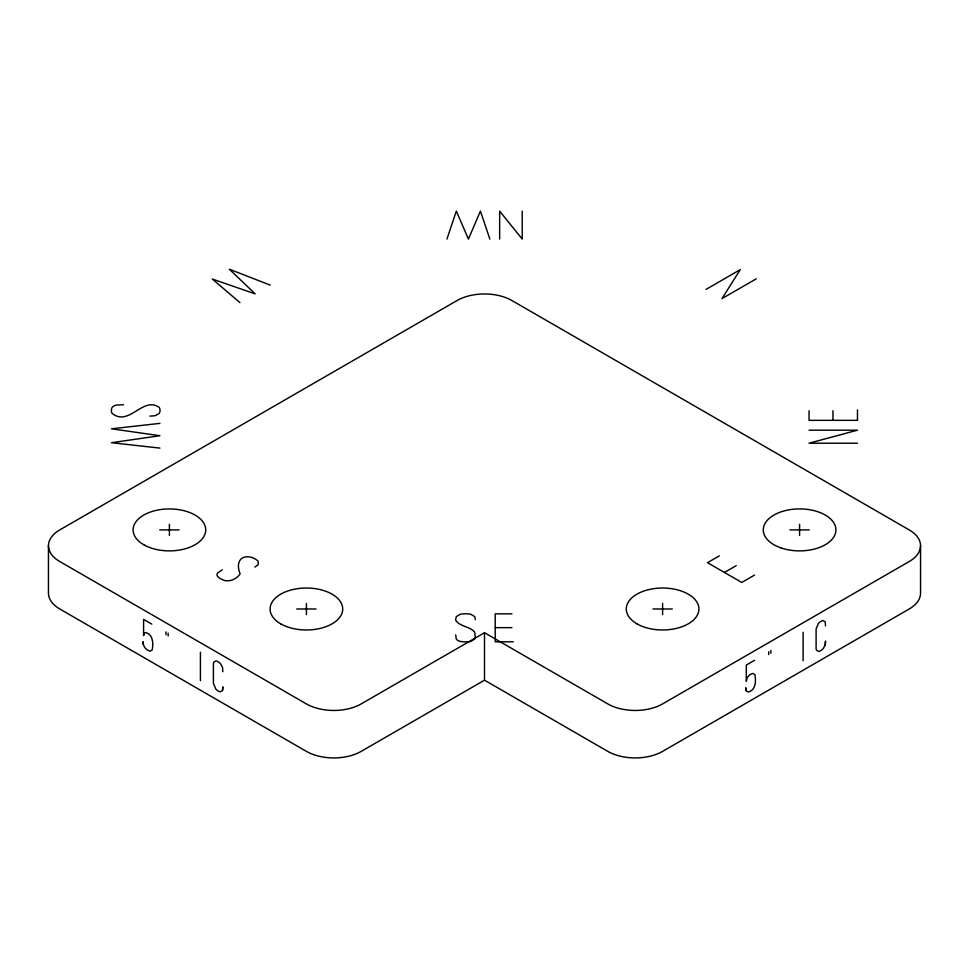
<?xml version="1.0" encoding="UTF-8"?>
<svg xmlns="http://www.w3.org/2000/svg" width="969" height="969" viewBox="0 0 969 969"><rect width="100%" height="100%" fill="white"/><g stroke="black" fill="none" stroke-linecap="round" stroke-linejoin="round"><path stroke-width="1.45" d="M825.2 645.1L825.527 641.272L825.2 645.1L823.044 648.855A10.175 5.875 -60 0 1 818.587 651.434L816.431 650.163L816.104 648.491L816.104 629.002L818.587 623.115A10.175 5.875 -60 0 1 823.044 620.535L825.2 621.868L825.527 625.889M222.507 690.546L222.834 687.094L222.507 690.546L220.351 691.805A10.175 5.875 60 0 1 215.893 689.238L213.41 683.436L213.41 663.935L213.737 662.239L215.893 660.919A10.175 5.875 60 0 1 220.351 663.486L222.507 667.302L222.834 671.711M446.951 239.077L456.314 211.085L468.439 239.077L480.418 211.085L489.854 239.077M706.038 289.392L740.292 269.612L721.99 298.597L756.244 278.83M222.276 569.845L217.601 573.03A7.764 4.482 0 0 0 217.577 576.398A17.866 10.308 0 0 0 224.844 580.588C230.622 581.788 237.126 578.675 240.13 573.757C235.988 564.019 239.282 554.789 250.947 557.139A17.866 10.308 0 0 1 258.214 561.33L258.142 564.697L254.908 567.071M484.5 632.721L361.195 703.906A38.748 22.372 0 0 1 306.398 703.906L59.799 561.535A38.748 22.372 0 0 1 59.799 529.898L457.102 300.523A38.748 22.372 0 0 1 511.898 300.523L909.201 529.898A38.748 22.372 0 0 1 909.201 561.535L662.602 703.906A38.748 22.372 0 0 1 607.805 703.906L484.5 632.721L484.5 680.177L607.805 751.375A38.748 22.372 0 0 0 662.602 751.375L909.201 608.992A38.748 22.372 0 0 0 920.55 593.173L920.55 545.717M484.5 680.177L361.195 751.375A38.748 22.372 0 0 1 306.398 751.375L59.799 608.992A38.748 22.372 0 0 1 48.45 593.173L48.45 545.717M719.325 555.867L707.515 562.686L741.769 582.454L754.572 575.065M724.424 572.449L736.234 565.63M754.512 660.313L746.287 665.061L746.287 681.316L747.184 677.597L749.715 674.799L752.743 673.394L754.851 674.618C756.195 680.807 755.881 690.34 748.177 692.011L746.082 690.679L745.779 687.954L746.082 690.679M159.921 423.368L111.483 428.807L159.921 435.723L111.483 442.712L159.921 448.102M123.463 404.739L116.256 405.078A7.764 4.482 0 0 0 112.101 407.464A17.866 10.308 0 0 0 112.101 413.388C129.18 427.135 142.94 395.667 159.291 407.464A17.866 10.308 0 0 1 159.291 413.388L155.113 415.749L149.916 416.101M809.054 430.188L857.48 430.188L809.054 443.208L857.48 443.208M159.715 529.898L179.083 529.898M789.917 529.898L809.285 529.898M296.708 608.992L316.088 608.992M652.912 608.992L672.292 608.992M511.935 613.837L495.232 613.837L495.232 641.805L513.34 641.805M495.232 627.646L511.935 627.646M270.242 285.128L229.338 269.2L255.126 293.861L212.308 279.036L239.949 302.619M151.818 624.133L143.594 619.385L143.594 635.64L144.49 632.951L145.568 632.587C153.187 634.38 153.502 643.767 152.157 649.969L150.05 651.204C145.871 650.175 142.758 645.996 143.085 641.684L143.388 644.76M857.48 409.875L857.48 420.34L809.054 420.34L809.054 410.699M832.965 410.699L832.965 420.34M803.119 632.285L803.119 660.737M799.595 524.302L799.595 535.494M770.852 650.49L770.852 653.288M768.696 651.737L768.696 654.535M662.602 603.396L662.602 614.588M522.218 211.121L522.218 239.077L499.653 211.121L499.653 239.077M475.379 619.615L474.762 616.611L470.68 614.201A17.866 10.308 0 0 0 460.408 614.201L456.29 616.611L455.6 620.087C459.669 626.834 469.759 626.168 474.665 632.115L475.379 637.275L474.762 639.043L470.68 641.442A17.866 10.308 0 0 1 460.408 641.442A7.764 4.482 0 0 1 456.29 639.043L455.696 634.889M306.398 603.396L306.398 614.588M200.426 652.234L200.426 680.686M169.405 524.302L169.405 535.494M168.158 633.169L168.158 635.979M165.99 631.921L165.99 634.731M636.912 623.83A36.325 20.979 0 0 0 697.692 614.419A36.325 20.979 0 0 0 653.203 588.74A36.325 20.979 0 0 0 636.912 623.83M143.715 544.723A36.325 20.979 0 0 0 204.495 535.324A36.325 20.979 0 0 0 159.994 509.646A36.325 20.979 0 0 0 143.715 544.723M280.707 623.83A36.325 20.979 0 0 0 341.488 614.419A36.325 20.979 0 0 0 296.998 588.74A36.325 20.979 0 0 0 280.707 623.83M781.438 548.066A36.325 20.979 0 0 0 835.932 529.898A36.325 20.979 0 0 0 781.438 511.729A36.325 20.979 0 0 0 781.438 548.066"/></g></svg>
